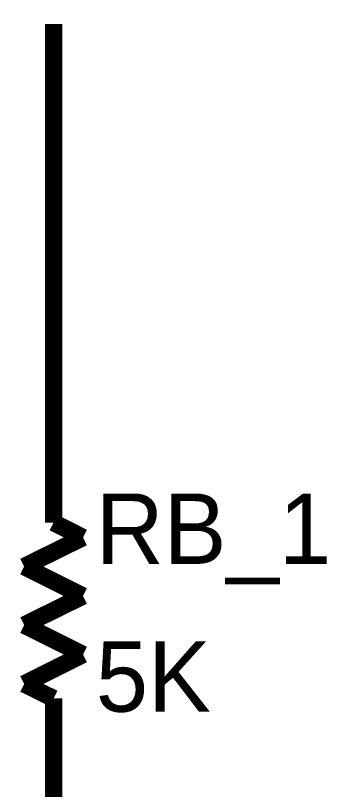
# Model space of a CAD drawing. Header units: inches. Extents: x -11.7 to 11.5, y 0 to 7.6.
# Drawn here: x 0.776 to 0.988, y 6.078 to 6.606 of the extents above; entities that cross this region are included whole.
import ezdxf

# ---------------------------------------------------------------- set-up
doc = ezdxf.new("R2010")
doc.units = ezdxf.units.IN
doc.header["$MEASUREMENT"] = 0
doc.layers.add('Sheet', color=255, linetype='Continuous')

msp = doc.modelspace()

# ---------------------------------------------------------------- linework, layer by layer
at = {"layer": 'Sheet'}
for points in [[(0.80154, 6.39975, 0.0118, 0.0118, 0), (0.80154, 6.59989, 0.0118, 0.0118, 0)], [(0.80154, 6.29983, 0.0118, 0.0118, 0), (0.80154, 6.39975, 0.0118, 0.0118, 0)], [(0.80154, 6.29983, 0.0118, 0.0118, 0), (0.80154, 6.25992, 0.0118, 0.0118, 0)], [(0.80154, 6.25992, 0.0118, 0.0118, 0), (0.82164, 6.24972, 0.0118, 0.0118, 0)], [(0.82164, 6.24972, 0.0118, 0.0118, 0), (0.78145, 6.22991, 0.0118, 0.0118, 0)], [(0.78145, 6.22991, 0.0118, 0.0118, 0), (0.82164, 6.20981, 0.0118, 0.0118, 0)], [(0.82164, 6.20981, 0.0118, 0.0118, 0), (0.78145, 6.19, 0.0118, 0.0118, 0)], [(0.78145, 6.19, 0.0118, 0.0118, 0), (0.82164, 6.1699, 0.0118, 0.0118, 0)], [(0.82164, 6.1699, 0.0118, 0.0118, 0), (0.78145, 6.14979, 0.0118, 0.0118, 0)], [(0.78145, 6.14979, 0.0118, 0.0118, 0), (0.80154, 6.13989, 0.0118, 0.0118, 0)], [(0.80154, 6.13989, 0.0118, 0.0118, 0), (0.80154, 6.09998, 0.0118, 0.0118, 0)], [(0.80154, 6.09998, 0.0118, 0.0118, 0), (0.80154, 5.99976, 0.0118, 0.0118, 0)]]:
    msp.add_lwpolyline(points, format="xyseb", dxfattribs=at)

# ---------------------------------------------------------------- texts
for s, p in [('RB_1', (0.83034, 6.23171)), ('5K', (0.83034, 6.13089))]:
    msp.add_text(s, height=0.04801, dxfattribs=at).set_placement(p)

doc.saveas('drawing.dxf')
